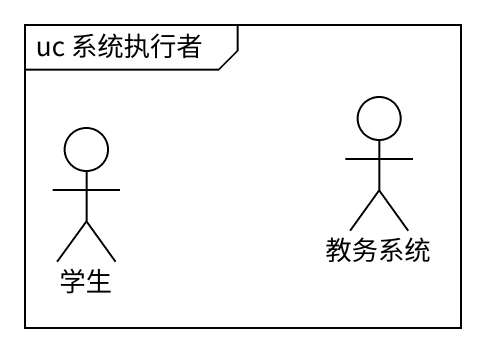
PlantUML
@startuml
mainframe uc 系统执行者
actor 学生
actor 教务系统
@enduml
